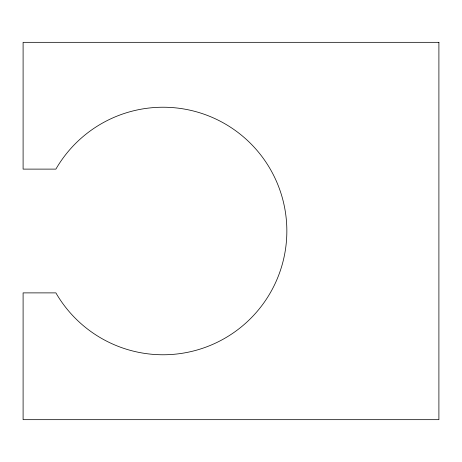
<?xml version="1.0" encoding="UTF-8"?>
<svg xmlns="http://www.w3.org/2000/svg" width="462" height="462" viewBox="0 0 462 462"><rect width="100%" height="100%" fill="white"/><g stroke="black" fill="none" stroke-linecap="round" stroke-linejoin="round"><path stroke-width="0.69" d="M438.9 42.331L23.1 42.331L23.1 169.115L55.89 169.115A123.77 123.77 0 0 1 242.637 136.186A123.77 123.77 0 0 1 242.637 325.814A123.77 123.77 0 0 1 55.89 292.885L23.1 292.885L23.1 419.669L438.9 419.669L438.9 42.331"/></g></svg>
